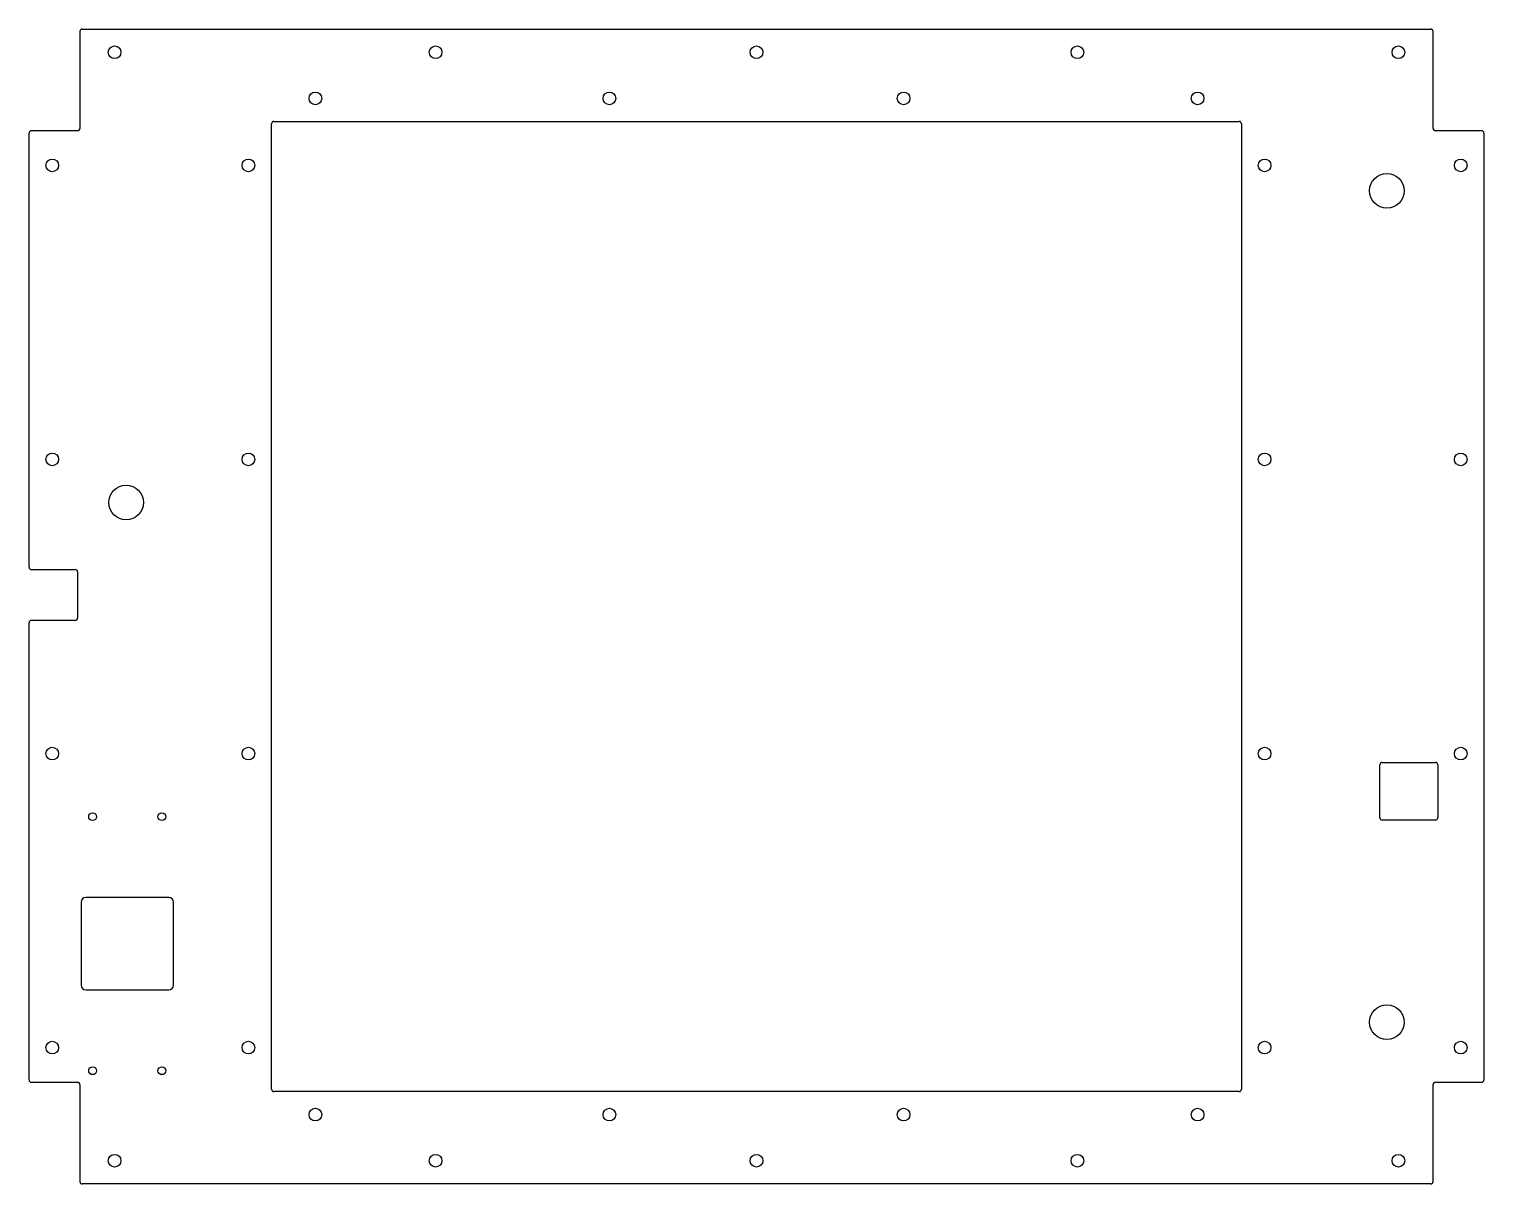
# Model space of a CAD drawing. Header units: millimetres. Extents: x -315 to 315, y -250 to 250.
import ezdxf

# ---------------------------------------------------------------- set-up
doc = ezdxf.new("R2010")
doc.units = ezdxf.units.MM

msp = doc.modelspace()

# ---------------------------------------------------------------- linework, layer by layer
at = {"color": 7, "linetype": 'Continuous', "lineweight": 25}
for p, q in [((-293, 249), (-293, 207)), ((-292, 250), (292, 250)), ((293, 207), (293, 249)), ((-210, -209), (-210, 209)), ((-209, 210), (209, 210)), ((210, 209), (210, -209)), ((-315, 17), (-315, 205)), ((-294, 206), (-314, 206)), ((314, 206), (294, 206)), ((315, 205), (315, -205)), ((-314, 16), (-295, 16)), ((-294, 15), (-294, -5)), ((-295, -6), (-314, -6)), ((-315, -205), (-315, -7)), ((270, -91.5), (270, -68.5)), ((271, -67.5), (294, -67.5)), ((295, -68.5), (295, -91.5)), ((294, -92.5), (271, -92.5)), ((-254.5, -126), (-290.5, -126)), ((-292.5, -128), (-292.5, -164)), ((-252.5, -164), (-252.5, -128)), ((-290.5, -166), (-254.5, -166)), ((-314, -206), (-294, -206)), ((-293, -207), (-293, -249)), ((293, -249), (293, -207)), ((294, -206), (314, -206)), ((209, -210), (-209, -210)), ((292, -250), (-292, -250))]:
    msp.add_line(p, q, dxfattribs=at)
for centre, radius in [((-278, 240), 2.75), ((-139, 240), 2.75), ((0, 240), 2.75), ((139, 240), 2.75), ((278, 240), 2.75), ((-191, 220), 2.75), ((-63.67, 220), 2.75), ((63.67, 220), 2.75), ((191, 220), 2.75), ((-305, 191), 2.75), ((-220, 191), 2.75), ((220, 191), 2.75), ((305, 191), 2.75), ((273, 180), 7.5), ((-305, 63.67), 2.75), ((-220, 63.67), 2.75), ((220, 63.67), 2.75), ((305, 63.67), 2.75), ((-273, 45), 7.5), ((-305, -63.67), 2.75), ((-220, -63.67), 2.75), ((220, -63.67), 2.75), ((305, -63.67), 2.75), ((-287.5, -91), 1.7), ((-257.5, -91), 1.7), ((273, -180), 7.5), ((-305, -191), 2.75), ((-220, -191), 2.75), ((220, -191), 2.75), ((305, -191), 2.75), ((-287.5, -201), 1.7), ((-257.5, -201), 1.7), ((-191, -220), 2.75), ((-63.67, -220), 2.75), ((63.67, -220), 2.75), ((191, -220), 2.75), ((-278, -240), 2.75), ((-139, -240), 2.75), ((0, -240), 2.75), ((139, -240), 2.75), ((278, -240), 2.75)]:
    msp.add_circle(centre, radius, dxfattribs=at)
for centre, radius, start, end in [((-292, 249), 1, 90, 180), ((292, 249), 1, 0, 90), ((-209, 209), 1, 90, 180), ((209, 209), 1, 0, 90), ((-314, 205), 1, 90, 180), ((-294, 207), 1, 270, 0), ((294, 207), 1, 180, 270), ((314, 205), 1, 0, 90), ((-314, 17), 1, 180, 270), ((-295, 15), 1, 360, 90), ((-314, -7), 1, 90, 180), ((-295, -5), 1, 270, 0), ((271, -68.5), 1, 90, 180), ((294, -68.5), 1, 0, 90), ((271, -91.5), 1, 180, 270), ((294, -91.5), 1, 270, 0), ((-290.5, -128), 2, 90, 180), ((-254.5, -128), 2, 0, 90), ((-290.5, -164), 2, 180, 270), ((-254.5, -164), 2, 270, 0), ((-314, -205), 1, 180, 270), ((-294, -207), 1, 360, 90), ((294, -207), 1, 90, 180), ((314, -205), 1, 270, 360), ((-209, -209), 1, 180, 270), ((209, -209), 1, 270, 360), ((-292, -249), 1, 180, 270), ((292, -249), 1, 270, 360)]:
    msp.add_arc(centre, radius, start, end, dxfattribs=at)

doc.saveas('drawing.dxf')
